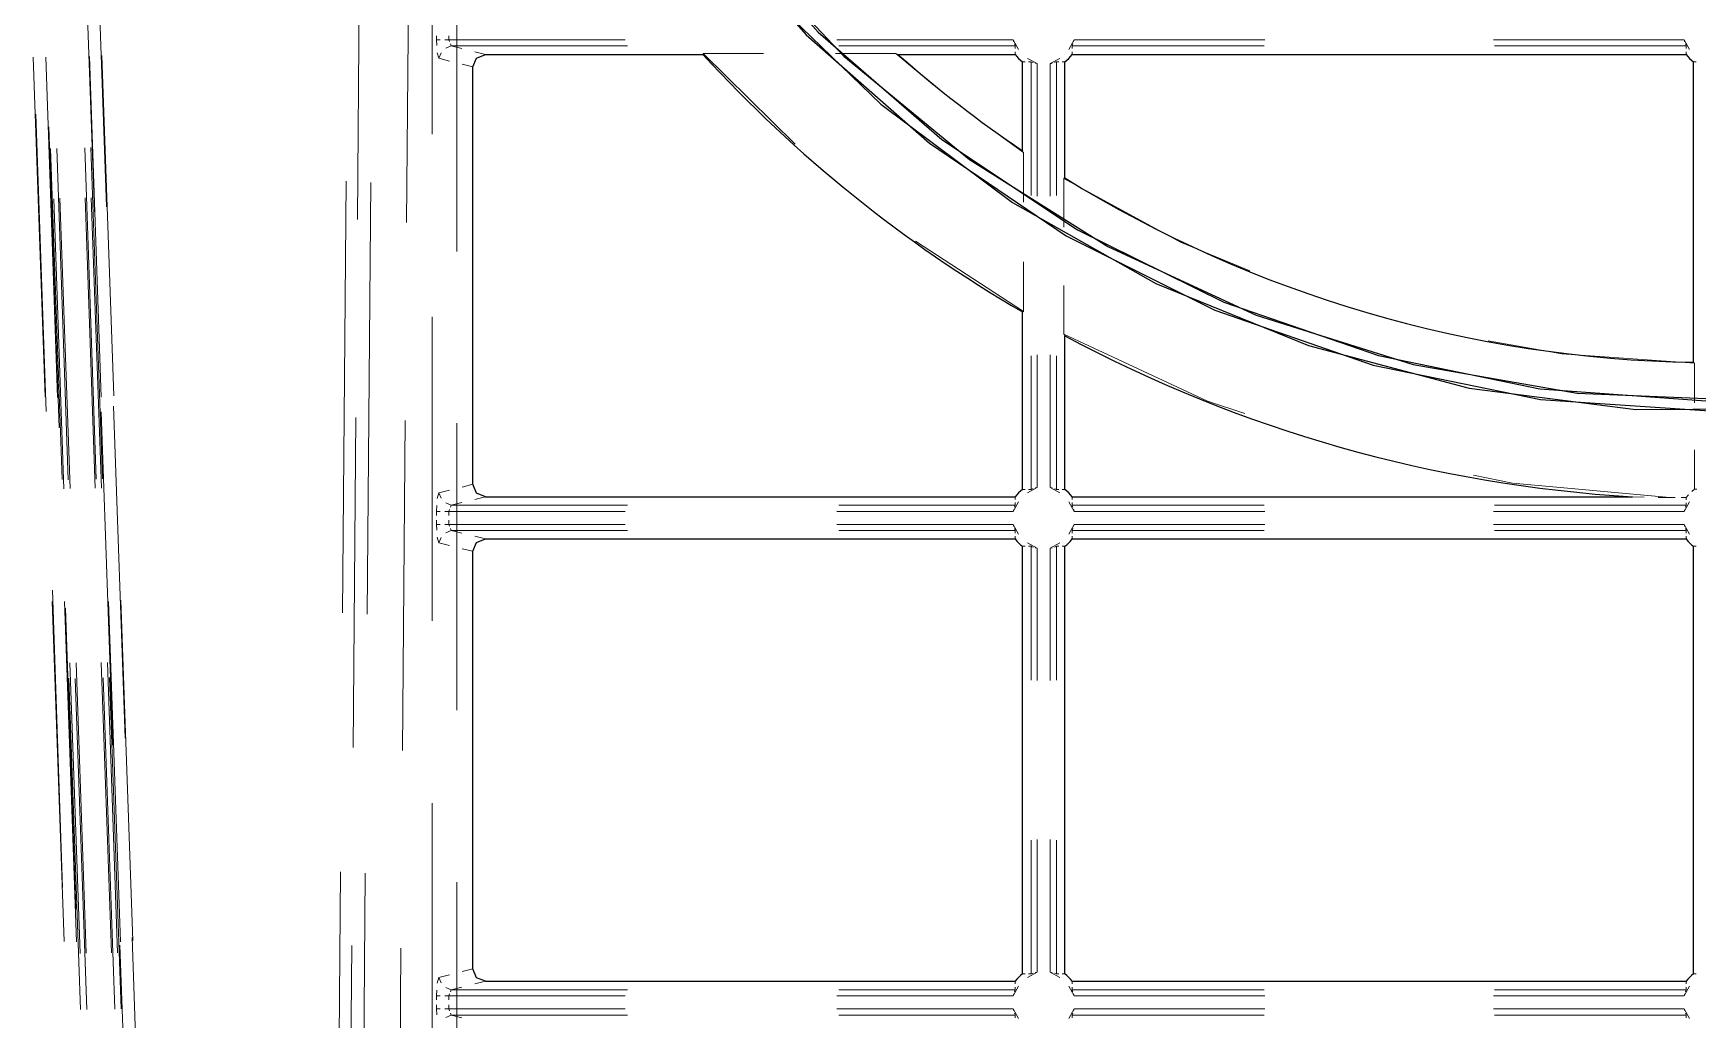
# Model space of a CAD drawing. Header units: millimetres. Extents: x 0 to 1989, y -338 to 950.
# Drawn here: x 286.7 to 420.7, y 606.2 to 685.6 of the extents above; entities that cross this region are included whole.
import ezdxf

# ---------------------------------------------------------------- set-up
doc = ezdxf.new("R2010")
doc.units = ezdxf.units.MM
doc.layers.add('DETAIL', color=8, linetype='Continuous')
doc.layers.add('FINE', color=9, linetype='Continuous')

msp = doc.modelspace()

# ---------------------------------------------------------------- linework, layer by layer
at = {"layer": 'DETAIL', "lineweight": 25}
for p, q in [((323.13, 683.88), (340.63, 683.88)), ((356.33, 683.88), (365.77, 683.88)), ((366.36, 676.13), (366.36, 683.29)), ((369.76, 673.94), (369.76, 683.29)), ((370.35, 683.88), (419.77, 683.88)), ((420.36, 659.1), (420.36, 683.29)), ((322.12, 649.28), (322.12, 682.89)), ((366.36, 648.87), (366.36, 663.15)), ((369.76, 648.87), (369.76, 661.24)), ((323.13, 648.28), (365.77, 648.28)), ((370.35, 648.28), (415.44, 648.28)), ((323.13, 644.88), (365.77, 644.88)), ((366.36, 609.87), (366.36, 644.29)), ((369.76, 609.87), (369.76, 644.29)), ((370.35, 644.88), (419.77, 644.88)), ((420.36, 609.87), (420.36, 644.29)), ((323.13, 609.28), (365.77, 609.28)), ((370.35, 609.28), (419.77, 609.28))]:
    msp.add_line(p, q, dxfattribs=at)
for points in [[(332.77, 810.76), (326.77, 798.82), (322.34, 786.06), (319.58, 772.6), (318.64, 758.58), (319.58, 744.56), (322.34, 731.11), (326.77, 718.35), (332.77, 706.41), (340.2, 695.41), (348.95, 685.47), (358.88, 676.73), (369.88, 669.29), (381.83, 663.3), (394.58, 658.86), (408.04, 656.11), (422.06, 655.16)], [(333.24, 809.85), (327.42, 798.09), (323.12, 785.64), (320.44, 772.66), (319.47, 759.3), (320.28, 745.7), (322.98, 732.02), (327.49, 718.83), (333.58, 706.65), (341.1, 695.57), (349.92, 685.67), (359.86, 677.04), (370.79, 669.77), (382.56, 663.94), (395, 659.64), (407.98, 656.96), (421.35, 655.99)], [(320.83, 742.17), (323.98, 728.59), (328.81, 715.86), (335.18, 704.08), (342.94, 693.34), (351.97, 683.75), (362.1, 675.42), (373.22, 668.43), (385.16, 662.9), (397.8, 658.93), (411, 656.61), (424.6, 656.05)], [(320.83, 737.28), (324.64, 723.75), (330.11, 711.15), (337.08, 699.57), (345.41, 689.12), (354.95, 679.88), (365.56, 671.96), (377.09, 665.45), (389.38, 660.44), (402.31, 657.03), (415.71, 655.31), (429.44, 655.39)], [(322.12, 682.89), (322.42, 683.59), (323.13, 683.88)], [(323.13, 648.28), (322.42, 648.57), (322.12, 649.28)], [(322.12, 610.28), (322.12, 643.89), (322.42, 644.59), (323.13, 644.88)], [(323.13, 609.28), (322.42, 609.57), (322.12, 610.28)]]:
    msp.add_lwpolyline(points, dxfattribs=at)
for points in [[(340.63, 683.88, 0.075183), (366.36, 663.15)], [(356.33, 683.88, 0.031895), (366.36, 676.13)], [(365.77, 683.88, 0.073627), (366.36, 683.29)], [(369.76, 683.29, 0.073396), (370.35, 683.88)], [(419.77, 683.88, 0.073408), (420.36, 683.29)], [(369.76, 673.94, 0.13491), (420.36, 659.1)], [(369.76, 661.24, 0.108702), (415.44, 648.28)], [(366.36, 648.87, 0.073269), (365.77, 648.28)], [(370.35, 648.28, 0.073416), (369.76, 648.87)], [(365.77, 644.88, 0.073719), (366.36, 644.29)], [(369.76, 644.29, 0.073616), (370.35, 644.88)], [(419.77, 644.88, 0.0735), (420.36, 644.29)], [(366.36, 609.87, 0.073315), (365.77, 609.28)], [(370.35, 609.28, 0.073486), (369.76, 609.87)], [(420.36, 609.87, 0.073396), (419.77, 609.28)]]:
    msp.add_lwpolyline(points, format="xyb", dxfattribs=at)
at = {"layer": 'FINE', "lineweight": 9}
for p, q in [((320.83, 737.28), (320.83, 668.03)), ((290.72, 698.06), (291.66, 671.22)), ((292.64, 671.61), (291.71, 698.33)), ((313.05, 697.14), (312.83, 670.59)), ((316.79, 670.36), (317.01, 696.92)), ((319.19, 685.39), (319.19, 685.06)), ((319.5, 685.06), (319.19, 685.06)), ((319.19, 685.06), (319.22, 684.59)), ((320.18, 685.06), (319.87, 685.06)), ((320.38, 684.56), (319.95, 684.38)), ((320.24, 684.91), (320.18, 685.06)), ((320.38, 684.56), (320.32, 684.72)), ((365.61, 685.06), (351.42, 685.06)), ((351.58, 684.56), (365.77, 684.56)), ((365.61, 685.06), (366.04, 684.28)), ((365.77, 684.35), (365.77, 684.56)), ((370.08, 684.28), (370.51, 685.06)), ((370.35, 684.56), (385.8, 684.56)), ((370.35, 684.56), (370.35, 684.35)), ((370.51, 685.06), (370.47, 684.91)), ((385.85, 685.06), (370.51, 685.06)), ((419.61, 685.06), (404.27, 685.06)), ((404.33, 684.56), (419.77, 684.56)), ((419.61, 685.06), (420.04, 684.28)), ((419.77, 684.35), (419.77, 684.56)), ((287.7, 656.29), (286.75, 683.67)), ((287.75, 683.65), (288.7, 656.27)), ((292.22, 656.3), (291.27, 683.7)), ((292.26, 683.79), (293.22, 656.39)), ((319.25, 684.02), (319.39, 683.57)), ((319.57, 684), (319.39, 683.57)), ((319.39, 683.57), (320.25, 683.35)), ((323.13, 683.88), (322.27, 684.1)), ((340.64, 683.91), (340.63, 683.88)), ((340.66, 683.95), (340.65, 683.93)), ((348.05, 676.67), (340.66, 683.95)), ((340.66, 683.95), (345.5, 683.95)), ((359.28, 681.36), (356.15, 683.95)), ((356.27, 683.91), (356.33, 683.88)), ((365.77, 683.88), (365.77, 684.1)), ((366.36, 683.29), (366.57, 683.29)), ((366.76, 683.56), (367.54, 683.14)), ((366.83, 683.29), (367.04, 683.29)), ((367.04, 683.29), (367.04, 672.53)), ((367.54, 683.14), (367.38, 683.17)), ((367.54, 672.48), (367.54, 683.14)), ((368.58, 683.14), (369.36, 683.56)), ((368.58, 683.14), (368.58, 672.48)), ((369.08, 672.53), (369.08, 683.29)), ((369.29, 683.29), (369.08, 683.29)), ((369.76, 683.29), (369.55, 683.29)), ((370.35, 684.1), (370.35, 683.88)), ((419.77, 683.88), (419.77, 684.1)), ((420.36, 683.29), (420.57, 683.29)), ((321.27, 683.1), (322.12, 682.89)), ((286.95, 679.07), (287.78, 655.13)), ((288.83, 653.84), (287.99, 678.04)), ((366.43, 676), (363.14, 678.38)), ((289.06, 649.66), (288.14, 676.31)), ((288.64, 676.3), (289.56, 649.65)), ((291.82, 649.69), (290.89, 676.35)), ((291.39, 676.38), (292.32, 649.72)), ((366.38, 676.09), (366.36, 676.13)), ((366.43, 676), (366.41, 676.04)), ((366.43, 672), (366.43, 676)), ((369.74, 673.92), (369.76, 673.94)), ((311.64, 638.94), (311.92, 673.67)), ((313.9, 673.56), (313.62, 638.83)), ((288.39, 672.27), (289.21, 648.91)), ((289.71, 648.94), (288.89, 672.3)), ((290.91, 672.35), (291.73, 648.97)), ((292.23, 648.97), (291.41, 672.34)), ((366.43, 663.19), (357.74, 668.86)), ((366.43, 663.19), (366.43, 667.19)), ((369.69, 661.36), (369.69, 665.28)), ((366.38, 663.16), (366.36, 663.15)), ((366.43, 663.19), (366.41, 663.17)), ((318.85, 638.3), (318.85, 662.77)), ((369.69, 661.36), (369.71, 661.32)), ((369.74, 661.28), (369.76, 661.24)), ((367.04, 659.63), (367.04, 648.87)), ((367.54, 649.03), (367.54, 659.69)), ((368.58, 659.69), (368.58, 649.03)), ((369.08, 648.87), (369.08, 659.63)), ((420.38, 659.07), (420.36, 659.1)), ((420.43, 659.03), (420.41, 659.05)), ((420.43, 655.85), (420.43, 659.03)), ((292.22, 655.12), (293.16, 628.28)), ((294.14, 628.84), (293.2, 655.57)), ((312.71, 654.65), (312.49, 628.1)), ((316.46, 627.87), (316.67, 654.43)), ((320.83, 654.19), (320.83, 631.1)), ((420.43, 648.88), (420.43, 652.05)), ((319.39, 648.6), (319.25, 648.14)), ((320.25, 648.81), (319.39, 648.6)), ((319.57, 648.16), (319.39, 648.6)), ((322.12, 649.28), (321.27, 649.06)), ((366.57, 648.87), (366.36, 648.87)), ((367.54, 649.03), (366.76, 648.6)), ((367.04, 648.87), (366.83, 648.87)), ((368.58, 649.03), (368.74, 648.99)), ((369.36, 648.6), (368.58, 649.03)), ((369.08, 648.87), (369.29, 648.87)), ((369.55, 648.87), (369.76, 648.87)), ((419.96, 648.44), (419.77, 648.21)), ((420.43, 648.88), (420.21, 648.69)), ((420.62, 648.88), (420.43, 648.88)), ((319.22, 647.57), (319.19, 647.1)), ((319.5, 647.1), (319.19, 647.1)), ((319.19, 647.1), (319.19, 646.78)), ((320.18, 647.1), (319.87, 647.1)), ((320.38, 647.6), (319.95, 647.78)), ((320.18, 647.1), (320.24, 647.25)), ((320.18, 646.78), (320.18, 647.1)), ((320.18, 647.1), (334.38, 647.1)), ((320.32, 647.44), (320.38, 647.6)), ((322.27, 648.07), (323.13, 648.28)), ((351.42, 647.1), (365.61, 647.1)), ((365.77, 647.6), (351.58, 647.6)), ((366.04, 647.88), (365.61, 647.1)), ((365.61, 647.1), (365.65, 647.26)), ((365.77, 648.28), (365.77, 648.07)), ((365.77, 647.81), (365.77, 647.6)), ((370.51, 647.1), (370.08, 647.88)), ((370.35, 648.07), (370.35, 648.28)), ((370.35, 647.6), (370.35, 647.81)), ((385.8, 647.6), (370.35, 647.6)), ((370.51, 647.1), (385.85, 647.1)), ((404.27, 647.1), (419.61, 647.1)), ((419.77, 647.6), (404.33, 647.6)), ((416.38, 648.26), (415.44, 648.28)), ((418.46, 648.21), (417.52, 648.23)), ((418.46, 648.21), (418.87, 648.21)), ((419.36, 648.21), (419.77, 648.21)), ((420.04, 647.88), (419.61, 647.1)), ((419.61, 647.1), (419.65, 647.26)), ((419.77, 648.21), (419.77, 648.02)), ((419.77, 647.79), (419.77, 647.6)), ((319.19, 646.39), (319.19, 646.06)), ((319.5, 646.06), (319.19, 646.06)), ((319.19, 646.06), (319.22, 645.59)), ((320.18, 646.06), (319.87, 646.06)), ((320.18, 646.06), (320.18, 646.39)), ((320.24, 645.91), (320.18, 646.06)), ((334.38, 646.06), (320.18, 646.06)), ((320.38, 645.57), (320.32, 645.72)), ((365.61, 646.06), (351.42, 646.06)), ((365.61, 646.06), (366.04, 645.28)), ((370.08, 645.28), (370.51, 646.06)), ((370.51, 646.06), (370.47, 645.91)), ((385.85, 646.06), (370.51, 646.06)), ((419.61, 646.06), (404.27, 646.06)), ((419.61, 646.06), (420.04, 645.28)), ((319.25, 645.02), (319.39, 644.57)), ((319.57, 645), (319.39, 644.57)), ((319.39, 644.57), (320.25, 644.35)), ((320.38, 645.57), (319.95, 645.38)), ((323.13, 644.88), (322.27, 645.1)), ((351.58, 645.57), (365.77, 645.57)), ((365.77, 645.35), (365.77, 645.57)), ((365.77, 644.88), (365.77, 645.1)), ((366.36, 644.29), (366.57, 644.29)), ((366.76, 644.56), (367.54, 644.14)), ((366.83, 644.29), (367.04, 644.29)), ((367.04, 644.29), (367.04, 633.53)), ((368.58, 644.14), (369.36, 644.56)), ((369.08, 633.53), (369.08, 644.29)), ((369.29, 644.29), (369.08, 644.29)), ((369.76, 644.29), (369.55, 644.29)), ((370.35, 645.57), (385.8, 645.57)), ((370.35, 645.57), (370.35, 645.35)), ((370.35, 645.1), (370.35, 644.88)), ((404.33, 645.57), (419.77, 645.57)), ((419.77, 645.35), (419.77, 645.57)), ((419.77, 644.88), (419.77, 645.1)), ((420.36, 644.29), (420.57, 644.29)), ((321.27, 644.1), (322.12, 643.89)), ((367.54, 644.14), (367.38, 644.17)), ((367.54, 633.48), (367.54, 644.14)), ((368.58, 644.14), (368.58, 633.48)), ((288.28, 640.77), (289.11, 616.84)), ((289.23, 612.48), (288.27, 639.86)), ((289.27, 639.84), (290.23, 612.46)), ((290.18, 615.13), (289.33, 639.32)), ((293.76, 612.46), (292.8, 639.86)), ((293.8, 639.95), (294.76, 612.55)), ((291.01, 611.55), (290.2, 634.92)), ((292.22, 634.95), (293.03, 611.58)), ((293.53, 611.57), (292.72, 634.95)), ((290.54, 607.02), (289.62, 633.67)), ((289.7, 634.9), (290.52, 611.53)), ((290.12, 633.66), (291.05, 607.01)), ((293.32, 607.04), (292.38, 633.7)), ((292.88, 633.72), (293.82, 607.06)), ((318.85, 599.16), (318.85, 623.62)), ((367.04, 620.63), (367.04, 609.87)), ((367.54, 610.03), (367.54, 620.69)), ((368.58, 620.69), (368.58, 610.03)), ((369.08, 609.87), (369.08, 620.63)), ((313.46, 617.99), (312.62, 513.8)), ((320.83, 617.26), (320.83, 594.17)), ((293.72, 612.18), (294.66, 585.34)), ((295.64, 586.08), (294.7, 612.81)), ((312.37, 612.17), (312.16, 585.61)), ((316.12, 585.39), (316.33, 611.94)), ((319.39, 609.6), (319.25, 609.14)), ((320.25, 609.81), (319.39, 609.6)), ((319.57, 609.16), (319.39, 609.6)), ((322.12, 610.28), (321.27, 610.06)), ((366.57, 609.87), (366.36, 609.87)), ((367.54, 610.03), (366.76, 609.6)), ((367.04, 609.87), (366.83, 609.87)), ((368.58, 610.03), (368.74, 609.99)), ((369.36, 609.6), (368.58, 610.03)), ((369.08, 609.87), (369.29, 609.87)), ((369.55, 609.87), (369.76, 609.87)), ((420.57, 609.87), (420.36, 609.87)), ((319.22, 608.57), (319.19, 608.1)), ((320.38, 608.6), (319.95, 608.78)), ((320.18, 608.1), (320.24, 608.26)), ((320.32, 608.44), (320.38, 608.6)), ((320.38, 608.6), (321.24, 608.81)), ((334.57, 608.6), (320.38, 608.6)), ((322.27, 609.07), (323.13, 609.28)), ((365.77, 608.6), (351.58, 608.6)), ((366.04, 608.88), (365.61, 608.1)), ((365.61, 608.1), (365.65, 608.26)), ((365.77, 609.28), (365.77, 609.07)), ((365.77, 608.81), (365.77, 608.6)), ((370.51, 608.1), (370.08, 608.88)), ((370.35, 609.07), (370.35, 609.28)), ((370.35, 608.6), (370.35, 608.81)), ((385.8, 608.6), (370.35, 608.6)), ((419.77, 608.6), (404.33, 608.6)), ((420.04, 608.88), (419.61, 608.1)), ((419.61, 608.1), (419.65, 608.26)), ((419.77, 609.28), (419.77, 609.07)), ((419.77, 608.81), (419.77, 608.6)), ((319.5, 608.1), (319.19, 608.1)), ((319.19, 608.1), (319.19, 607.78)), ((319.19, 607.39), (319.19, 607.06)), ((319.5, 607.06), (319.19, 607.06)), ((319.19, 607.06), (319.22, 606.59)), ((320.18, 608.1), (319.87, 608.1)), ((320.18, 607.06), (319.87, 607.06)), ((320.18, 607.78), (320.18, 608.1)), ((320.18, 608.1), (334.38, 608.1)), ((320.24, 606.91), (320.18, 607.06)), ((351.42, 608.1), (365.61, 608.1)), ((365.61, 607.06), (351.42, 607.06)), ((365.61, 607.06), (366.04, 606.28)), ((370.08, 606.28), (370.51, 607.06)), ((370.51, 607.06), (370.47, 606.91)), ((370.51, 608.1), (385.85, 608.1)), ((385.85, 607.06), (370.51, 607.06)), ((404.27, 608.1), (419.61, 608.1)), ((419.61, 607.06), (404.27, 607.06)), ((419.61, 607.06), (420.04, 606.28)), ((320.38, 606.56), (319.95, 606.38)), ((320.38, 606.56), (320.32, 606.72)), ((351.58, 606.56), (365.77, 606.56)), ((365.77, 606.35), (365.77, 606.56)), ((370.35, 606.56), (385.8, 606.56)), ((370.35, 606.56), (370.35, 606.35)), ((404.33, 606.56), (419.77, 606.56)), ((419.77, 606.35), (419.77, 606.56))]:
    msp.add_line(p, q, dxfattribs=at)
for points in [[(318.85, 677.45), (318.85, 750.85), (318.85, 755.68)], [(334.38, 685.06), (320.18, 685.06), (320.18, 685.39)], [(321.24, 684.35), (320.38, 684.56), (334.57, 684.56)], [(365.65, 684.91), (365.64, 684.95), (365.61, 685.06)], [(365.77, 684.56), (365.76, 684.6), (365.73, 684.67), (365.71, 684.72)], [(370.41, 684.72), (370.38, 684.63), (370.36, 684.57), (370.35, 684.56)], [(419.65, 684.91), (419.64, 684.95), (419.61, 685.06)], [(419.77, 684.56), (419.76, 684.6), (419.73, 684.67), (419.71, 684.72)], [(351.31, 683.95), (356.15, 683.95), (356.2, 683.93)], [(367.2, 683.23), (367.11, 683.26), (367.05, 683.29), (367.04, 683.29)], [(368.74, 683.18), (368.7, 683.16), (368.58, 683.14)], [(369.08, 683.29), (369.05, 683.28), (368.97, 683.25), (368.92, 683.23)], [(369.69, 669.98), (369.69, 673.9), (369.71, 673.91)], [(384.64, 666.46), (379.08, 668.77), (369.69, 673.9)], [(384.25, 654.97), (381.23, 655.98), (369.69, 661.36)], [(420.43, 659.03), (409.76, 659.77), (403.84, 660.84)], [(418.46, 648.21), (405.78, 649.36), (402.66, 650.01)], [(367.04, 648.87), (367.07, 648.89), (367.15, 648.91), (367.2, 648.93)], [(367.38, 648.99), (367.42, 649), (367.54, 649.03)], [(368.92, 648.93), (369.01, 648.9), (369.07, 648.88), (369.08, 648.87)], [(334.57, 647.6), (320.38, 647.6), (321.24, 647.81)], [(365.71, 647.44), (365.74, 647.53), (365.77, 647.59), (365.77, 647.6)], [(370.35, 647.6), (370.36, 647.57), (370.39, 647.49), (370.41, 647.44)], [(370.47, 647.26), (370.48, 647.22), (370.51, 647.1)], [(419.71, 647.44), (419.74, 647.53), (419.77, 647.59), (419.77, 647.6)], [(365.65, 645.91), (365.64, 645.95), (365.61, 646.06)], [(365.77, 645.57), (365.76, 645.6), (365.73, 645.67), (365.71, 645.72)], [(370.41, 645.72), (370.38, 645.63), (370.36, 645.57), (370.35, 645.57)], [(419.65, 645.91), (419.64, 645.95), (419.61, 646.06)], [(419.77, 645.57), (419.76, 645.6), (419.73, 645.67), (419.71, 645.72)], [(321.24, 645.35), (320.38, 645.57), (334.57, 645.57)], [(367.2, 644.23), (367.11, 644.26), (367.05, 644.29), (367.04, 644.29)], [(369.08, 644.29), (369.05, 644.28), (368.97, 644.25), (368.92, 644.23)], [(368.74, 644.18), (368.7, 644.16), (368.58, 644.14)], [(306.84, 513.92), (310.64, 513.92), (311.48, 618.1)], [(367.04, 609.87), (367.07, 609.89), (367.15, 609.91), (367.2, 609.93)], [(367.38, 609.99), (367.42, 610), (367.54, 610.03)], [(368.92, 609.93), (369.01, 609.9), (369.07, 609.88), (369.08, 609.87)], [(365.71, 608.44), (365.74, 608.53), (365.77, 608.59), (365.77, 608.6)], [(370.35, 608.6), (370.36, 608.57), (370.39, 608.49), (370.41, 608.44)], [(370.47, 608.26), (370.48, 608.22), (370.51, 608.1)], [(419.71, 608.44), (419.74, 608.53), (419.77, 608.59), (419.77, 608.6)], [(334.38, 607.06), (320.18, 607.06), (320.18, 607.39)], [(365.65, 606.91), (365.64, 606.95), (365.61, 607.06)], [(419.65, 606.91), (419.64, 606.95), (419.61, 607.06)], [(321.24, 606.35), (320.38, 606.56), (334.57, 606.56)], [(365.77, 606.56), (365.76, 606.6), (365.73, 606.67), (365.71, 606.72)], [(370.41, 606.72), (370.38, 606.63), (370.36, 606.57), (370.35, 606.56)], [(419.77, 606.56), (419.76, 606.6), (419.73, 606.67), (419.71, 606.72)]]:
    msp.add_lwpolyline(points, dxfattribs=at)

doc.saveas('drawing.dxf')
